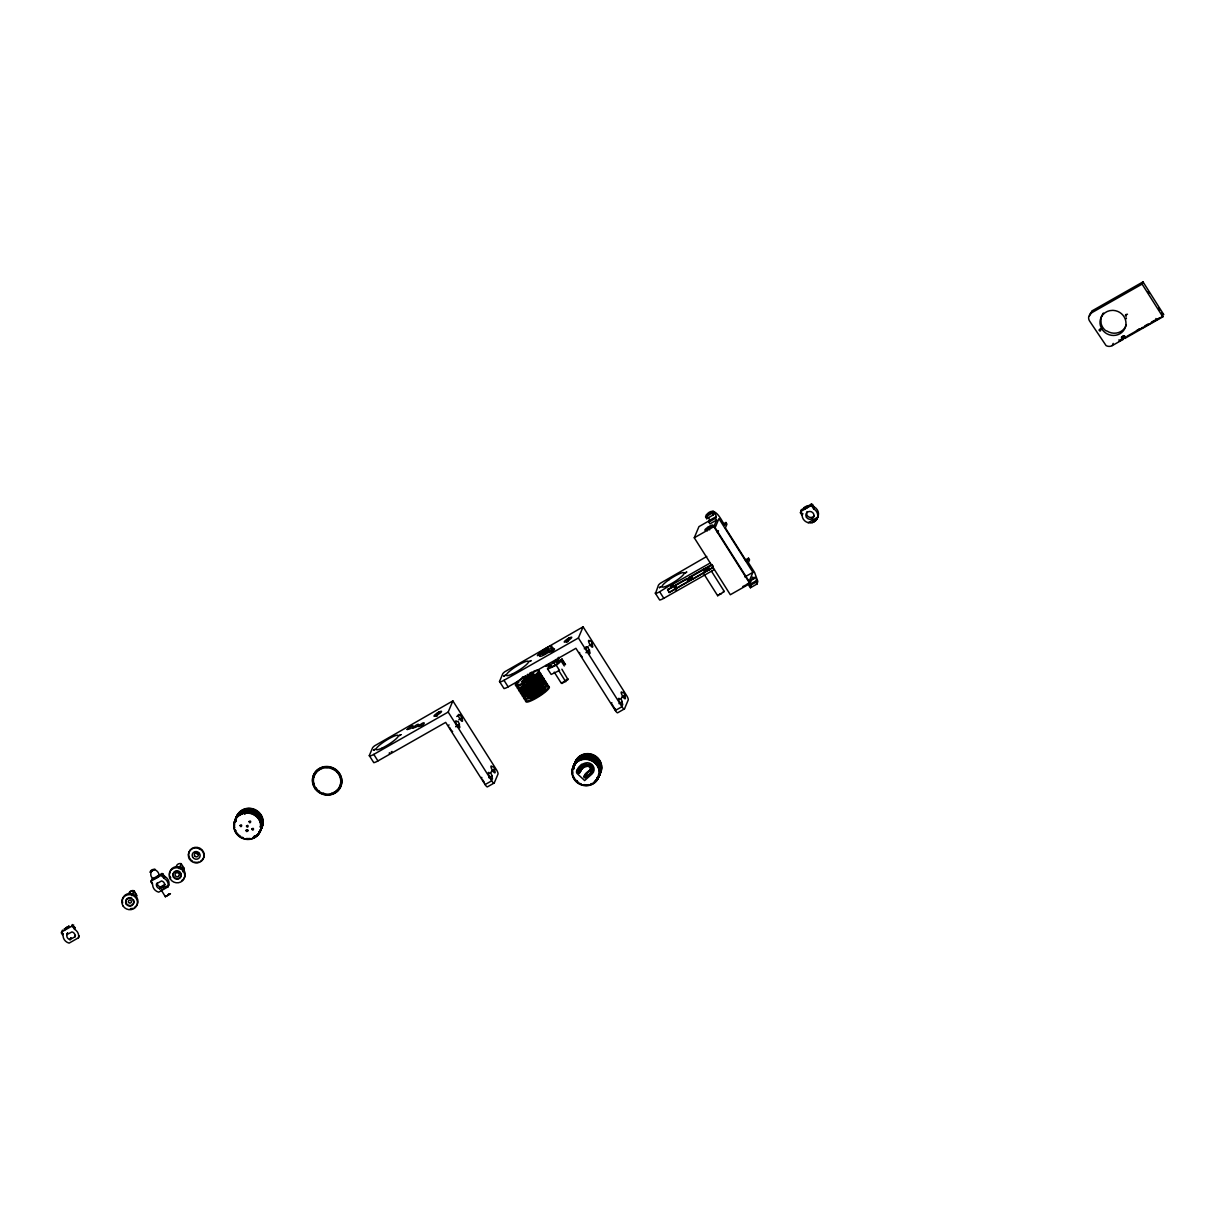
<?xml version="1.0" encoding="UTF-8"?>
<svg xmlns="http://www.w3.org/2000/svg" width="1225" height="1225" viewBox="0 0 1225 1225"><rect width="100%" height="100%" fill="white"/><g stroke="black" fill="none" stroke-linecap="round" stroke-linejoin="round"><path stroke-width="1.5" d="M745.259 560.039L748.521 558.187L749.562 559.825L748.383 562.612L754.6 572.442L757.816 581.354L757.065 583.988L750.435 587.755L749.302 585.979L755.947 582.212C758.198 580.818 754.432 574.372 753.788 578.812L750.481 580.711M260.251 827.043A3.675 3.491 22.8 0 0 260.573 826.339L260.512 823.43A12.801 12.189 22.8 0 0 260.129 821.853M149.94 872.292C152.773 864.651 163.338 874.65 156.892 877.697C150.568 881.816 147.903 870.577 154.932 869.138M154.09 878.846L155.07 877.667M168.269 894.296L170.443 893.699L165.375 896.746L161.241 890.024M165.375 896.746L165.896 895.965M369.292 755.611L369.628 756.085A6.202 1.133 -32.3 0 0 373.778 754.386L448.182 712.062L452.867 700.899L496.401 769.652A3.935 0.98 60.4 0 1 498.008 774.032L494.257 782.974L487.627 786.741A3.935 0.98 60.4 0 1 485.085 784.582L445.686 722.382L377.928 760.939A6.202 1.133 -32.3 0 1 373.763 762.639L369.292 755.611L372.507 747.954A6.202 1.133 -32.3 0 1 374.559 745.841L452.867 700.899M499.509 681.513L499.846 682.003A6.202 1.133 -32.3 0 0 503.996 680.304L578.399 637.98L583.1 626.817L626.633 695.555A3.935 0.98 60.4 0 1 628.241 699.95L624.49 708.877L617.844 712.659A3.935 0.98 60.4 0 1 615.302 710.5L575.918 648.301L508.145 686.857A6.202 1.133 -32.3 0 1 503.996 688.542L499.509 681.513L502.725 673.872A6.202 1.133 -32.3 0 1 504.777 671.759L583.1 626.817M706.764 556.456L660.443 583.207A6.202 1.133 -32.3 0 0 658.392 585.32L655.497 593.451A6.202 1.133 -32.3 0 0 659.663 591.752L672.617 583.743L673.52 586.561L712.292 564.802M586.178 763.742A4.931 4.686 22.8 0 0 585.734 763.91L585.366 764.813C581.247 763.466 575.827 775.854 580.39 771.582A8.988 8.56 22.8 0 1 585.213 766.835L586.484 766.391A3.001 2.848 22.8 0 1 589.577 771.275C575.03 783.342 593.329 776.604 593.252 766.988L587.433 772.301M583.085 765.181A8.988 8.56 22.8 0 0 582.778 765.885L581.936 767.187L580.65 766.299M66.916 934.568L66.9 934.798A4.104 3.905 22.8 0 0 69.948 939.621L75.031 936.727A4.104 3.905 22.8 0 0 71.984 931.903L66.916 934.568L67.681 932.776L67.023 934.491M136.159 896.103A3.644 3.476 22.8 0 0 136.48 895.261L133.816 890.682A4.104 3.905 22.8 0 0 128.931 893.469L129.421 893.53A3.644 3.476 22.8 0 1 133.77 890.973L133.847 891.004M131.825 895.659L133.908 890.728L136.863 895.506A4.104 3.905 22.8 0 1 136.496 896.455M176.262 866.519L176.278 866.427A4.104 3.905 22.8 0 1 181.147 863.656L184.209 868.387L182.801 871.741M184.209 868.479L184.209 868.387A4.104 3.905 22.8 0 1 183.214 870.24M459.436 724.266L458.089 721.326L457.063 721.693A3.935 0.98 60.4 0 0 455.807 722.505A3.935 0.98 60.4 0 0 458.977 727.528A3.935 0.98 60.4 0 0 459.13 724.97L459.436 724.266L456.113 726.149M460.156 714.481L459.758 715.278A3.935 0.98 60.4 0 0 458.502 716.089A3.935 0.98 60.4 0 0 461.672 721.112A3.935 0.98 60.4 0 0 461.84 718.554L460.309 714.512L456.741 716.457M492.083 775.823L490.735 772.883L489.709 773.251A3.935 0.98 60.4 0 0 488.453 774.077A3.935 0.98 60.4 0 0 491.638 779.085A3.935 0.98 60.4 0 0 491.792 776.528L492.083 775.823L488.775 777.707M494.778 769.407L493.43 766.467L492.419 766.835A3.935 0.98 60.4 0 0 491.148 767.646A3.935 0.98 60.4 0 0 494.333 772.669A3.935 0.98 60.4 0 0 494.487 770.112L494.778 769.407L491.47 771.291M587.587 646.907L587.296 647.612A3.935 0.98 60.4 0 0 586.025 648.423A3.935 0.98 60.4 0 0 589.21 653.446A3.935 0.98 60.4 0 0 589.363 650.888L587.847 646.846L584.264 648.791M592.364 643.753L591.001 640.813L589.991 641.196A3.935 0.98 60.4 0 0 588.735 642.007A3.935 0.98 60.4 0 0 591.905 647.014A3.935 0.98 60.4 0 0 592.058 644.472L592.364 643.753L589.041 645.652M622.315 701.741L620.952 698.801L619.942 699.169A3.935 0.98 60.4 0 0 618.686 699.98A3.935 0.98 60.4 0 0 621.856 705.003A3.935 0.98 60.4 0 0 622.009 702.446L622.315 701.741L618.993 703.625M625.01 695.325L623.663 692.385L622.637 692.753A3.935 0.98 60.4 0 0 621.381 693.564A3.935 0.98 60.4 0 0 624.551 698.587A3.935 0.98 60.4 0 0 624.719 696.03L625.01 695.325L621.688 697.209M711.756 564.71L713.195 566.991L713.027 565.981M669.156 592.563L667.778 589.47L669.156 592.563L713.118 567.543L713.241 566.562M181.162 869.107L181.79 869.183M181.744 868.464L181.484 867.928M181.836 867.116L182.157 867.56M561.877 669.202L568.017 679.584L561.969 683.504L561.601 682.524M706.687 518.68L713.317 514.913C714.007 510.595 717.712 516.827 715.477 518.298L716.594 520.074L709.964 523.856L708.831 522.08C711.067 520.594 707.361 514.378 706.687 518.68L705.569 516.904L706.412 514.898C714.696 504.577 720.928 519.507 724.756 525.295L725.92 522.508L726.961 524.147L725.368 527.929L746.928 561.969L748.521 558.187M711.373 571.049L724.297 591.476L717.728 595.763L718.34 594.661M551.679 665.726C548.096 669.478 559.059 663.598 557.436 662.511M816.83 519.17L818.3 515.541A7.886 7.503 22.8 0 0 814.349 507.043L811.593 503.98L801.518 509.677L800.446 512.77L802.099 515.373A7.886 7.503 22.8 0 0 808.163 522.677C813.033 524.086 817.397 520.15 818.3 515.541M79.257 935.992L78.492 937.783L69.105 943.127A7.886 7.503 22.8 0 1 63.057 935.823L61.25 932.746L62.475 930.127M61.709 931.919L71.54 926.33L72.306 924.523M78.492 937.783A7.886 7.503 22.8 0 0 74.541 929.285L72.888 926.682L73.653 924.875M69.948 939.621L70.713 937.814M70.162 939.697L71.05 937.86M74.541 929.285L75.307 927.478M74.71 937.156L75.46 935.349M151.287 880.959L152.053 879.152L162.113 873.471L164.885 876.518A7.886 7.503 22.8 0 1 168.836 885.017L168.07 886.823L158.699 892.168A7.886 7.503 22.8 0 1 152.635 884.863L151.088 881.112L161.118 875.37L164.119 878.325A7.886 7.503 22.8 0 1 168.07 886.823M150.981 882.245L152.053 879.152M161.118 875.37L161.884 873.563M162.481 875.707L163.231 873.915M159.526 888.646A4.104 3.905 22.8 0 1 156.478 883.838L161.562 880.943A4.104 3.905 22.8 0 1 164.609 885.767L159.755 888.737L160.291 886.854A4.104 3.905 22.8 0 1 157.137 883.057M164.119 878.325L164.885 876.518M437.111 713.21L440.127 711.572A4.456 0.812 -32.3 0 1 441.521 711.357L441.23 712.031A4.456 0.812 -32.3 0 1 439.132 713.808L435.38 715.921A4.456 0.812 -32.3 0 1 433.987 716.135L434.278 715.461A4.456 0.812 -32.3 0 1 436.376 713.685L439.453 711.802M436.437 716.12L437.187 715.094M438.688 712.827L437.478 713.639M526.444 694.973L527.47 696.612A8.866 1.608 -32.3 0 0 532.936 694.897A8.866 1.608 -32.3 0 0 540.899 689.43L543.869 686.352L542.752 686.459M566.287 641.609L569.365 639.71A4.456 0.812 -32.3 0 0 571.447 637.949L571.753 637.276A4.456 0.812 -32.3 0 0 570.36 637.49L566.608 639.603A4.456 0.812 -32.3 0 0 564.511 641.379L564.22 641.915A4.456 0.812 -32.3 0 0 565.613 641.839L567.711 641.624L568.63 640.2L566.654 642.038M567.328 639.128L569.671 637.72M568.921 638.746L567.696 639.557M578.277 771.75L580.696 765.931M578.307 772.24L581.676 764.354M578.414 772.47L580.818 766.773M578.583 772.653L580.987 766.972M578.797 772.807L581.615 766.176L583.131 765.058L582.748 765.947M579.042 772.898L581.431 767.202M579.303 772.914L581.691 767.233M581.967 766.482L582.334 765.579M579.548 772.883L582.166 767.095M579.961 772.623L582.595 766.437M583.575 765.487L585.734 763.91M584.463 765.104L584.83 764.216M586.086 766.544L586.852 765.503A3.001 2.848 22.8 0 1 589.96 770.387C579.946 775.731 585.29 781.443 591.246 771.796A4.931 4.686 22.8 0 0 592.732 767.6M584.157 776.39L584.539 775.502M585.473 777.783L587.862 772.087M589.562 771.291L591.277 767.202M593.068 769.775L592.823 770.341A8.866 8.437 22.8 0 1 592.027 772.393M686.796 579.012L687.837 580.65L686.98 578.567L675.373 585.183L676.399 586.821L674.562 588.199L672.617 583.743M667.518 589.975L671.867 587.51L670.963 584.692M753.788 578.812L752.671 577.036L749.914 583.605L730.33 594.737L694.269 537.775L698.954 526.612L710.27 520.181M675.373 585.183L676.215 587.25M705.569 516.904L712.2 513.137L713.042 511.131M710.868 525.494L707.407 527.607A4.777 0.873 -32.3 0 0 705.156 529.506L704.85 530.134A4.777 0.873 -32.3 0 0 706.335 529.996L710.347 527.73A4.777 0.873 -32.3 0 0 712.598 525.831L712.919 525.112A4.777 0.873 -32.3 0 0 711.419 525.341L708.601 527.791M707.989 527.225L709.643 529.843M707.33 530.823L706.886 529.843M703.563 569.135L704.421 571.218L703.563 569.135L688.634 577.633L689.491 579.701L687.837 580.65M689.491 579.701L688.634 577.633M690.288 577.97C693.182 582.212 687.807 577.373 691.941 577.036L692.799 579.103L691.941 577.036M694.269 537.775L713.838 526.643L716.594 520.074M706.075 570.268L705.232 568.186L706.075 570.268L704.421 571.218M706.871 568.538C709.78 572.779 704.406 567.941 708.525 567.588L709.382 569.671L708.525 567.588M752.916 572.351L749.103 581.416L715.109 527.715L718.922 518.665L752.916 572.351L744.831 576.944M749.302 585.979L749.363 582.35M750.435 587.755L751.277 585.749M800.446 512.77L801.518 509.677M802.099 515.373L802.865 513.581M800.767 511.483L810.598 505.879L811.348 504.087M815.651 520.732L817.596 517.363A7.886 7.503 22.8 0 0 813.599 508.834L811.945 506.231L812.696 504.424M813.599 508.834L814.349 507.043M812.206 522.692L812.971 520.885M814.074 521.927L814.824 520.12M1091.521 312.865L1092.455 310.645L1143.017 281.873L1163.75 314.611L1161.729 313.079L1162.816 316.846L1124.856 338.437L1123.294 335.987L1121.641 336.921L1123.202 339.386L1112.239 345.603A6.202 5.911 22.8 0 1 1106.083 345.603L1089.561 320.996A6.202 5.911 22.8 0 1 1088.78 316.479L1091.521 312.865L1142.083 284.108L1143.017 281.873M1112.239 345.603L1113.188 343.383M1123.202 339.386L1121.641 336.921M1124.856 338.437L1123.294 335.987M1127.031 336.262L1140.307 328.713L1138.653 329.647M1141.486 327.795L1142.91 327.412M1155.007 320.766L1156.89 319.266L1155.849 318.531M179.126 868.724L181.239 863.686M163.369 886.41L161.363 887.467L161.715 886.778M547.82 650.965L546.825 651.042M67.865 926.912C62.307 929.239 69.534 926.743 66.38 927.999M719.657 594.339L720.484 593.574M529.95 698.112L540.041 693.58A6.676 1.21 -32.3 0 0 544.574 688.68M522.447 684.086C522.263 689.951 543.15 672.02 536.581 674.837M1101.673 328.897L1100.081 328.882M1127.475 314.212C1123.157 314.167 1126.985 318.347 1126.342 314.81M542.078 651.945C548.142 652.159 552.674 643.232 541.174 652.404M550.668 665.512A7.886 1.424 -32.3 0 0 547.82 669.141L556.211 665.19A7.886 1.424 -32.3 0 0 560.928 660.658L562.229 659.127L555.966 662.005M520.013 689.553L519.936 689.66A13.797 2.496 -32.3 0 0 519.293 691.191L519.354 691.344A13.797 2.496 -32.3 0 0 529.353 687.853A13.797 2.496 -32.3 0 0 541.787 678.573L542.062 678.221A13.797 2.496 -32.3 0 0 542.706 676.705L542.706 676.705A13.797 2.496 -32.3 0 0 540.807 676.399M524.377 696.428L524.285 696.535A13.797 2.496 -32.3 0 0 523.642 698.066L523.718 698.204A13.797 2.496 -32.3 0 0 533.717 694.728A13.797 2.496 -32.3 0 0 546.151 685.449L546.427 685.097A13.797 2.496 -32.3 0 0 547.07 683.581L547.07 683.581A13.797 2.496 -32.3 0 0 544.727 683.382M526.214 698.801L525.938 699.153A13.797 2.496 -32.3 0 0 525.295 700.685L525.372 700.838A13.797 2.496 -32.3 0 0 535.371 697.347A13.797 2.496 -32.3 0 0 547.805 688.067L548.08 687.715A13.797 2.496 -32.3 0 0 548.723 686.199L548.647 686.046A13.797 2.496 -32.3 0 0 545.906 686.138M161.363 887.497L162.925 886.165M581.615 766.176C578.598 766.957 578.001 774.767 580.757 770.678A8.988 8.56 22.8 0 1 585.596 765.931L586.453 765.656M161.516 887.329L163.828 885.951M804.366 508.436C800.415 508.528 812.864 502.939 805.621 507.778C799.113 512.065 812.206 505.512 807.045 506.599M747.786 583.559L746.438 584.616M65.492 928.627L64.098 929.147L69.09 925.993L64.512 929.806L68.799 926.697M544.926 652.282L545.707 651.685M529.277 694.514A8.866 1.608 -32.3 0 0 539.857 687.807L541.496 686.49L542.522 688.128M533.518 676.705L522.447 683.78M1092.455 310.645L1089.714 314.258A6.202 5.911 22.8 0 0 1089.561 315.79M535.233 679.308L537.392 677.838A6.385 1.164 -32.3 0 0 539.766 674.715M519.982 688.527A6.401 1.164 -32.3 0 0 521.1 689.338L524.009 688.067A21.667 3.935 -32.3 0 0 528.343 685.801L529.476 685.173A21.667 3.935 -32.3 0 0 535.172 681.697L538.433 679.477A6.385 1.164 -32.3 0 0 539.643 676.598M805.009 507.808L806.739 506.767M721.479 593.604L719.733 594.462M162.818 886.823L161.914 887.543M540.746 652.665L537.377 655.635L539.812 654.87M546.212 652.864L546.626 652.603M531.145 674.807C509.217 686.475 542.675 668.375 528.756 677.9A8.988 1.638 -32.3 0 1 523.197 680.671L521.314 681.85L529.598 677.793A4.931 0.888 -32.3 0 0 533.886 674.347A4.931 0.888 -32.3 0 0 531.16 674.807M536.734 693.319L537.698 692.737L538.74 694.376M538.51 695.494L539.337 695.004M745.627 585.137L742.763 586.53M713.853 511.514L706.412 514.898M709.535 520.411L716.181 516.628M708.831 522.08L715.477 518.298M722.658 524.361L725.92 522.508M672.265 584.585L710.224 562.979M671.315 585.795L672.969 584.846M667.702 589.547L673.704 586.132M706.84 567.282L711.955 564.526M690.088 578.414L691.757 577.48M706.687 568.982L708.341 568.032M688.021 580.206L689.675 579.272M704.605 570.773L706.258 569.824M669.248 592.333L691.313 579.609M692.891 578.889L713.302 567.114M1121.38 337.472L1124.075 335.941M655.176 592.961L659.647 599.99A6.202 1.133 -32.3 0 0 663.797 598.305L714.374 569.533M1121.794 338.115L1124.489 336.584M1120.844 339.524L1124.902 337.227M1136.509 330.627L1139.832 328.729M1144.808 325.896L1148.116 324.012M1151.439 322.129L1154.762 320.246M1157.839 318.913L1159.493 317.964M1123.478 338.697L1119.129 341.178L1119.099 339.647M1141.731 328.315L1163.092 316.172M165.053 884.389L160.643 886.885L159.755 888.737L160.291 886.854M458.808 719.733L462.131 717.85M165.712 886.808L168.836 885.017M808.163 522.677L817.55 517.348M586.346 652.067L589.654 650.184M455.822 726.854L459.13 724.97M586.04 652.772L589.363 650.888M750.006 584.31L756.637 580.528M491.164 771.995L494.487 770.112M621.397 697.913L624.719 696.03M485.085 784.582L491.715 780.815A3.935 0.98 60.4 0 0 494.257 782.974M615.302 710.5L621.933 706.718A3.935 0.98 60.4 0 0 624.49 708.877M570.008 638.24L568.553 638.317M439.79 712.322L438.32 712.399M436.391 716.212L437.524 715.614M168.315 894.572L169.249 894.342L167.182 895.858M544.941 653.583L543.333 654.196M544.987 653.538L543.257 654.135M157.566 876.089L159.082 875.676M522.034 686.827L522.983 686.429M810.598 505.879L811.945 506.231M71.54 926.33L72.888 926.682M163.063 885.951L163.951 885.966M723.362 591.553L724.297 591.476M542.154 678.757L542.843 678.711A12.801 2.328 -32.3 0 1 531.573 688.588A12.801 2.328 -32.3 0 1 521.375 691.467M567.971 678.818L561.356 683.351L554.251 672.127M63.118 934.537L62.23 932.914L63.088 934.078M166.125 886.931L161.225 890.207M152.558 883.623L151.854 882.582M576.271 780.555L576.072 780.356A13.797 13.123 22.8 0 1 575.474 779.697M801.701 512.831L801.747 513.734M1142.083 284.108L1162.816 316.846M1124.565 335.91L1125.377 337.197M712.2 513.137L713.317 514.913M755.947 582.212L757.065 583.988M713.838 526.643L749.914 583.605M703.717 573.698L717.651 595.702M670.611 585.519L671.867 587.51M659.663 591.752L663.797 598.305M578.399 637.98L621.933 706.718M562.168 659.326L565.521 664.608M561.831 659.249L565.169 664.532M560.928 660.658L564.281 665.956M555.782 659.586L557.804 662.786M556.211 665.19L559.549 670.473L551.173 674.439L547.529 668.881M553.394 662.128L555.43 665.343M558.478 670.152L565.736 681.743M549.168 664.118L551.204 667.319M542.476 685.556L543.517 687.194M536.887 678.206L537.928 679.844M539.857 687.807L540.899 689.43M530.593 679.354L533.564 684.04M539.597 693.84L539.015 691.941A6.676 1.21 -32.3 0 0 539.567 691.589M528.771 678.298L532.737 684.561M529.093 682.402L531.068 685.525M536.81 695.509L535.769 693.871L534.835 694.391L535.861 696.03M527.286 681.284L530.257 685.969M533.916 694.866L534.942 696.504M534.054 696.948L533.013 695.31L532.155 695.723L533.197 697.362M531.344 696.076L532.385 697.714M531.619 698.02L529.889 696.642L530.93 698.281M503.996 680.304L508.145 686.857M448.182 712.062L491.715 780.815M373.778 754.386L377.928 760.939M182.173 867.346L182.035 867.223A2.128 2.021 22.8 0 1 182.096 867.805M526.643 695.065L527.47 696.612M572.917 776.191L573.009 776.451A13.797 13.123 22.8 0 0 573.744 778.043M340.029 776.374L340.32 777.201M599.408 766.1L599.331 765.793A12.801 12.189 22.8 0 0 592.395 757.953M260.833 823.828L260.741 822.878A12.801 12.189 22.8 0 0 260.358 821.301A13.797 13.123 22.8 0 0 243.025 813.308A13.797 13.123 22.8 0 0 234.496 829.34M314.121 786.542A14.777 14.057 22.8 0 1 324.686 766.59A14.777 14.057 22.8 0 1 341.79 782.806A14.777 14.057 22.8 0 1 321.333 793.387M320.506 792.988A14.777 14.057 22.8 0 1 314.565 787.338M339.31 787.246A13.797 13.123 22.8 0 1 338.866 787.981M337.824 789.344A13.797 13.123 22.8 0 1 337.227 789.987M336.599 790.569A13.797 13.123 22.8 0 1 335.926 791.12M334.471 792.085A13.797 13.123 22.8 0 1 333.705 792.483M332.067 793.142A13.797 13.123 22.8 0 1 331.225 793.402M324.135 793.402A13.797 13.123 22.8 0 1 323.278 793.142M319.266 791.105A13.797 13.123 22.8 0 1 318.561 790.554M316.647 788.67A13.797 13.123 22.8 0 1 316.111 787.966M314.121 784.031A13.797 13.123 22.8 0 1 313.891 783.188M313.876 777.186A13.797 13.123 22.8 0 1 314.105 776.359M314.733 774.767A13.797 13.123 22.8 0 1 315.575 773.266M316.065 772.562A13.797 13.123 22.8 0 1 316.617 771.903M317.198 771.26A13.797 13.123 22.8 0 1 317.842 770.678M318.515 770.127A13.797 13.123 22.8 0 1 319.22 769.622M320.736 768.764A13.797 13.123 22.8 0 1 321.547 768.397M325.85 767.417A13.797 13.123 22.8 0 1 327.642 767.432M331.163 768.106A13.797 13.123 22.8 0 1 332.848 768.764M333.644 769.178A13.797 13.123 22.8 0 1 335.175 770.127M337.197 771.903A13.797 13.123 22.8 0 1 337.778 772.577M338.835 774.016A13.797 13.123 22.8 0 1 339.279 774.782M340.336 784.888A13.797 13.123 22.8 0 1 340.045 785.684M1126.372 324.717A13.077 12.449 22.8 0 1 1107.109 331.102L1105.547 330.536A13.077 12.449 22.8 0 1 1101.122 323.538L1101.015 321.501A13.077 12.449 22.8 0 1 1102.469 314.396M1102.898 313.707A13.077 12.449 22.8 0 1 1103.373 313.033M1126.188 317.872A13.077 12.449 22.8 0 1 1126.403 318.668M814.273 515.541A4.104 3.905 22.8 0 1 808.76 516.965A4.104 3.905 22.8 0 1 807.076 511.606M676.445 589.684A13.077 2.373 -32.3 0 1 675.71 590.098M576.133 762.7A12.801 12.189 22.8 0 1 576.592 762.042M577.097 761.429A12.801 12.189 22.8 0 1 577.633 760.832M578.231 760.281A12.801 12.189 22.8 0 1 578.858 759.776M580.206 758.888A12.801 12.189 22.8 0 1 580.926 758.505M583.222 757.663A12.801 12.189 22.8 0 1 584.846 757.356M587.326 757.264A12.801 12.189 22.8 0 1 589.792 757.663M592.165 758.52A12.801 12.189 22.8 0 1 592.915 758.888M593.635 759.316A12.801 12.189 22.8 0 1 594.982 760.296M597.264 762.716A12.801 12.189 22.8 0 1 598.137 764.094M598.504 764.829A12.801 12.189 22.8 0 1 599.102 766.36M575 765.013A12.801 12.189 22.8 0 1 575.26 764.262M575.949 762.823A12.801 12.189 22.8 0 1 576.362 762.134M576.822 761.491A12.801 12.189 22.8 0 1 577.327 760.863M577.878 760.281A12.801 12.189 22.8 0 1 579.088 759.224M579.747 758.75A12.801 12.189 22.8 0 1 581.155 757.953M581.906 757.617A12.801 12.189 22.8 0 1 585.075 756.79M587.556 756.713A12.801 12.189 22.8 0 1 591.629 757.617M597.402 778.595A13.797 13.123 22.8 0 0 599.898 766.452L599.607 765.61A13.797 13.123 22.8 0 0 596.774 761.154L596.131 760.511A13.797 13.123 22.8 0 0 573.116 768.994M574.893 765.15A12.801 12.189 22.8 0 1 575.199 764.415M575.566 763.711A12.801 12.189 22.8 0 1 576.439 762.379M577.496 761.169A12.801 12.189 22.8 0 1 580.053 759.224M580.772 758.842A12.801 12.189 22.8 0 1 583.881 757.816M584.692 757.678A12.801 12.189 22.8 0 1 588.015 757.693M588.842 757.816A12.801 12.189 22.8 0 1 594.186 760.128M594.845 760.633A12.801 12.189 22.8 0 1 595.472 761.184M596.054 761.766A12.801 12.189 22.8 0 1 596.606 762.394M597.111 763.037A12.801 12.189 22.8 0 1 599.178 767.478M598.979 773.817A12.801 12.189 22.8 0 1 598.397 775.303M598.581 776.88A13.797 13.123 22.8 0 0 600.036 766.115L599.745 765.288A13.797 13.123 22.8 0 0 596.912 760.817L596.284 760.174A13.797 13.123 22.8 0 0 573.254 768.657M598.091 777.584A13.797 13.123 22.8 0 1 596.958 778.886M596.315 779.468A13.797 13.123 22.8 0 1 595.641 780.019M574.433 765.12A13.797 13.123 22.8 0 1 592.441 754.478A13.797 13.123 22.8 0 1 599.714 774.2M599.209 774.904A13.797 13.123 22.8 0 1 598.673 775.578M574.173 765.15A13.797 13.123 22.8 0 1 592.058 755.366A13.797 13.123 22.8 0 1 599.775 774.353M599.331 775.088A13.797 13.123 22.8 0 1 598.29 776.466M597.708 777.094A13.797 13.123 22.8 0 1 597.065 777.691M598.152 776.803A13.797 13.123 22.8 0 0 600.648 764.66L600.357 763.833A13.797 13.123 22.8 0 0 597.524 759.362L596.881 758.734A13.797 13.123 22.8 0 0 574.203 764.645M597.555 777.431A13.797 13.123 22.8 0 1 596.927 778.028M573.928 768.933A13.797 13.123 22.8 0 1 573.913 766.345M595.901 759.714A6.385 6.079 22.8 0 1 596.606 760.158M597.249 760.679A6.385 6.079 22.8 0 1 597.831 761.292M598.305 761.95A6.385 6.079 22.8 0 1 598.994 763.435M598.458 776.696A13.797 13.123 22.8 0 0 600.403 765.212L600.112 764.385A13.797 13.123 22.8 0 0 597.295 759.913L596.652 759.286A13.797 13.123 22.8 0 0 573.637 768.626M597.923 777.354A13.797 13.123 22.8 0 1 597.325 777.997M598.474 763.236A6.385 6.079 22.8 0 1 598.765 763.987M597.188 778.319A13.797 13.123 22.8 0 0 600.265 765.548L599.974 764.722A13.797 13.123 22.8 0 0 597.142 760.25L596.514 759.622A13.797 13.123 22.8 0 0 574.066 764.706M573.484 768.963A13.797 13.123 22.8 0 1 573.836 765.533M574.403 764.599A13.797 13.123 22.8 0 1 593.543 755.32A13.797 13.123 22.8 0 1 598.52 775.915M575.75 763.588A12.801 12.189 22.8 0 1 576.209 762.93M576.715 762.317A12.801 12.189 22.8 0 1 579.823 759.776M582.059 758.78A12.801 12.189 22.8 0 1 583.651 758.367M588.612 758.382A12.801 12.189 22.8 0 1 590.22 758.796M592.532 759.791A12.801 12.189 22.8 0 1 593.252 760.204M597.341 764.278A12.801 12.189 22.8 0 1 597.769 764.997M598.458 766.482A12.801 12.189 22.8 0 1 598.719 767.248M598.948 773.603A12.801 12.189 22.8 0 1 598.474 775.119M597.172 779.146A13.797 13.123 22.8 0 0 599.653 767.003L599.362 766.176A13.797 13.123 22.8 0 0 596.544 761.705L595.901 761.077A13.797 13.123 22.8 0 0 572.933 768.688M596.575 779.774A13.797 13.123 22.8 0 1 595.947 780.371M595.273 780.922A13.797 13.123 22.8 0 1 594.569 781.428M594.416 781.749A13.797 13.123 22.8 0 0 599.515 767.34L599.224 766.513A13.797 13.123 22.8 0 0 596.391 762.042L595.763 761.414A13.797 13.123 22.8 0 0 572.795 769.024M597.341 779.376A13.797 13.123 22.8 0 0 599.285 767.891L598.994 767.064A13.797 13.123 22.8 0 0 596.162 762.593L595.534 761.965A13.797 13.123 22.8 0 0 572.688 773.036M596.789 780.034A13.797 13.123 22.8 0 1 594.891 781.81M594.186 782.316A13.797 13.123 22.8 0 1 593.436 782.775M591.859 783.541A13.797 13.123 22.8 0 1 591.032 783.832M577.526 781.244A13.797 13.123 22.8 0 1 576.853 780.662M593.298 783.112A13.797 13.123 22.8 0 0 599.147 768.228L598.857 767.401A13.797 13.123 22.8 0 0 596.024 762.93L595.381 762.302A13.797 13.123 22.8 0 0 572.718 774.215M592.532 783.51A13.797 13.123 22.8 0 1 590.894 784.168M589.179 784.628A13.797 13.123 22.8 0 1 583.85 784.612M581.247 783.862A13.797 13.123 22.8 0 1 580.42 783.51M578.843 782.637A13.797 13.123 22.8 0 1 578.093 782.132M577.388 781.581A13.797 13.123 22.8 0 1 576.715 780.999M574.938 778.993A13.797 13.123 22.8 0 1 574.433 778.258M573.989 777.492A13.797 13.123 22.8 0 1 573.239 775.884M589.47 763.803A4.931 4.686 22.8 0 1 589.914 763.987M591.476 765.104A4.931 4.686 22.8 0 1 592.288 766.268M581.86 784.72A13.797 13.123 22.8 0 0 598.903 768.795L598.612 767.968A13.797 13.123 22.8 0 0 595.779 763.497L595.151 762.853A13.797 13.123 22.8 0 0 572.718 775.624M581.018 784.429A13.797 13.123 22.8 0 1 576.47 781.55L575.842 780.922A13.797 13.123 22.8 0 1 574.203 778.809M585.366 764.813A4.931 4.686 22.8 0 1 590.894 772.669M714.925 525.77A6.37 1.148 -32.3 0 1 714.895 526.827M717.345 530.793A6.37 1.148 -32.3 0 1 717.283 532.477M169.586 874.16A7.886 7.503 22.8 0 1 181.086 867.622A7.886 7.503 22.8 0 1 181.56 880.698M170.78 877.927A7.886 7.503 22.8 0 1 169.938 876.105M179.095 871.312A4.104 3.905 22.8 0 1 179.631 877.942A4.104 3.905 22.8 0 1 173.2 875.4A4.104 3.905 22.8 0 1 178.1 870.914M392.015 751.446A13.077 2.373 -32.3 0 1 391.28 751.89M389.826 752.732A13.077 2.373 -32.3 0 1 389.121 753.13M452.622 731.463A3.935 0.98 60.4 0 1 451.688 730.682M451.137 730.008A3.935 0.98 60.4 0 1 449.621 727.405M448.932 725.2A3.935 0.98 60.4 0 1 448.993 724.802M484.334 782.239A3.935 0.98 60.4 0 1 482.727 779.866M481.915 778.105A3.935 0.98 60.4 0 1 481.685 777.354M192.677 861.359A7.886 7.503 22.8 0 1 190.227 849.951A7.886 7.503 22.8 0 1 202.217 849.997A7.886 7.503 22.8 0 1 200.502 861.389M198.649 862.14A7.886 7.503 22.8 0 1 194.591 862.124M198.894 848.649A3.782 3.598 22.8 0 1 200.15 849.446M199.062 853.396A2.052 1.945 22.8 0 1 195.541 851.987M556.824 662.097A2.955 2.404 42.8 0 1 559.228 661.378M556.962 662.021A2.955 2.404 42.8 0 1 559.182 660.979M122.653 903.009A7.886 7.503 22.8 0 1 127.201 893.944A7.886 7.503 22.8 0 1 137.108 897.864A7.886 7.503 22.8 0 1 134.275 907.603M132.423 908.353A7.886 7.503 22.8 0 1 130.401 908.613M133.357 899.655A4.104 3.905 22.8 0 1 132.346 904.831A4.104 3.905 22.8 0 1 126.879 904.142A4.104 3.905 22.8 0 1 126.925 898.828M127.737 898.201A4.104 3.905 22.8 0 1 131.81 898.216M558.171 657.519A7.886 1.424 -32.3 0 1 553.532 662.863A7.886 1.424 -32.3 0 1 545.952 665.405M541.863 677.578A12.801 2.328 -32.3 0 1 538.632 681.284M538.097 681.728A12.801 2.328 -32.3 0 1 520.656 691.053M521.176 692.906A13.797 2.496 -32.3 0 0 520.947 693.809L521.023 693.962A13.797 2.496 -32.3 0 0 531.022 690.471A13.797 2.496 -32.3 0 0 543.456 681.192L543.732 680.84A13.797 2.496 -32.3 0 0 544.375 679.324L544.298 679.171A13.797 2.496 -32.3 0 0 543.226 678.895M543.364 679.584A12.801 2.328 -32.3 0 1 536.06 687.103A12.801 2.328 -32.3 0 1 522.845 693.687M522.554 693.687A12.801 2.328 -32.3 0 1 522.11 693.626M520.732 691.62A13.797 2.496 -32.3 0 0 520.334 692.829L520.395 692.967A13.797 2.496 -32.3 0 0 530.394 689.491A13.797 2.496 -32.3 0 0 542.828 680.212L543.104 679.86A13.797 2.496 -32.3 0 0 543.747 678.344L543.686 678.191A13.797 2.496 -32.3 0 0 542.246 677.961M535.953 670.427A13.797 2.496 -32.3 0 1 534.314 675.649A13.797 2.496 -32.3 0 1 517.532 685.204A13.797 2.496 -32.3 0 1 520.64 679.14M521.299 678.65A13.797 2.496 -32.3 0 1 521.972 678.145M522.677 677.639A13.797 2.496 -32.3 0 1 524.132 676.644M524.882 676.154A13.797 2.496 -32.3 0 1 525.647 675.664M527.179 674.715A13.797 2.496 -32.3 0 1 527.944 674.255M529.46 673.398A13.797 2.496 -32.3 0 1 530.211 672.984M530.93 672.602A13.797 2.496 -32.3 0 1 532.354 671.897M533.671 671.3A13.797 2.496 -32.3 0 1 535.432 670.596M538.541 672.801A13.797 2.496 -32.3 0 1 529.368 682.892A13.797 2.496 -32.3 0 1 518.252 685.342M533.013 680.794A21.667 3.935 -32.3 0 1 530.716 682.202M529.583 682.876A21.667 3.935 -32.3 0 1 528.434 683.535M517.731 687.929A13.797 2.496 -32.3 0 0 517.639 688.572L517.7 688.71A13.797 2.496 -32.3 0 0 527.699 685.234A13.797 2.496 -32.3 0 0 540.133 675.955L540.409 675.603A13.797 2.496 -32.3 0 0 541.052 674.087L540.991 673.934A13.797 2.496 -32.3 0 0 539.551 673.704M519.599 687.837A6.401 1.164 -32.3 0 1 518.543 687.822M519.905 687.96A13.797 2.496 -32.3 0 0 519.584 688.327L519.308 688.68A13.797 2.496 -32.3 0 0 518.665 690.211L518.742 690.349A13.797 2.496 -32.3 0 0 528.741 686.873A13.797 2.496 -32.3 0 0 541.174 677.593L541.45 677.241A13.797 2.496 -32.3 0 0 542.093 675.725L542.093 675.725A13.797 2.496 -32.3 0 0 539.75 675.526M538.25 671.04A13.797 2.496 -32.3 0 1 528.725 681.008A13.797 2.496 -32.3 0 1 516.383 684.744M516.889 684.071A13.797 2.496 -32.3 0 1 517.578 683.32M517.991 682.907A13.797 2.496 -32.3 0 1 518.941 682.034M543.18 681.131A12.801 2.328 -32.3 0 1 535.371 689.889A12.801 2.328 -32.3 0 1 523.029 694.085M522.631 693.917A13.797 2.496 -32.3 0 0 521.988 695.448L522.049 695.586A13.797 2.496 -32.3 0 0 532.048 692.11A13.797 2.496 -32.3 0 0 544.482 682.83L544.757 682.478A13.797 2.496 -32.3 0 0 545.401 680.962L545.339 680.809A13.797 2.496 -32.3 0 0 543.073 680.763M523.014 695.218A13.797 2.496 -32.3 0 0 522.6 696.428L522.677 696.581A13.797 2.496 -32.3 0 0 532.676 693.09A13.797 2.496 -32.3 0 0 545.11 683.81L545.385 683.458A13.797 2.496 -32.3 0 0 546.028 681.942L545.952 681.789A13.797 2.496 -32.3 0 0 543.686 681.743M524.882 695.815A13.797 2.496 -32.3 0 1 525.663 695.019M524.913 697.515A13.797 2.496 -32.3 0 0 524.269 699.046L524.331 699.199A13.797 2.496 -32.3 0 0 534.33 695.708A13.797 2.496 -32.3 0 0 546.763 686.429L547.039 686.077A13.797 2.496 -32.3 0 0 547.682 684.561L547.682 684.561A13.797 2.496 -32.3 0 0 546.182 684.178M544.359 687.347A6.676 1.21 -32.3 0 1 544.206 687.715M544.053 687.945A6.676 1.21 -32.3 0 1 543.272 688.772M542.92 689.093A6.676 1.21 -32.3 0 1 540.638 690.869M544.237 686.75A13.797 2.496 -32.3 0 1 544.834 686.521M543.073 689.17A6.676 1.21 -32.3 0 1 543.517 689.001M544.145 691.467A4.931 0.888 -32.3 0 1 543.18 692.385M542.874 692.646A4.931 0.888 -32.3 0 1 542.17 693.182M526.153 700.761A13.797 2.496 -32.3 0 0 525.923 701.665L525.984 701.818A13.797 2.496 -32.3 0 0 535.999 698.327A13.797 2.496 -32.3 0 0 548.433 689.047L548.708 688.71A13.797 2.496 -32.3 0 0 549.351 687.179L549.275 687.026A13.797 2.496 -32.3 0 0 548.203 686.75M545.86 690.333A6.676 1.21 -32.3 0 1 545.707 690.563M544.926 691.39A6.676 1.21 -32.3 0 1 540.669 694.56M539.352 695.356A12.663 2.297 -32.3 0 1 537.438 696.489M535.57 697.484A12.663 2.297 -32.3 0 1 534.682 697.928M533.824 698.342A12.663 2.297 -32.3 0 1 532.247 699.016M234.863 821.041A13.797 13.123 22.8 0 1 253.82 812.619A13.797 13.123 22.8 0 1 259.348 832.525M258.215 833.827A13.797 13.123 22.8 0 1 257.587 834.424M255.458 835.925A13.797 13.123 22.8 0 1 253.881 836.69M234.572 825.328A13.797 13.123 22.8 0 1 234.572 822.741M234.833 821.546A13.797 13.123 22.8 0 1 252.718 811.762A13.797 13.123 22.8 0 1 260.435 830.749M259.991 831.484A13.797 13.123 22.8 0 1 258.95 832.862M258.353 833.49A13.797 13.123 22.8 0 1 257.725 834.087M257.051 834.638A13.797 13.123 22.8 0 1 256.347 835.144M254.815 836.001A13.797 13.123 22.8 0 1 254.019 836.353M246.072 813.063A13.797 13.123 22.8 0 0 236.333 833.597A13.797 13.123 22.8 0 0 259.93 832.112A13.797 13.123 22.8 0 0 246.072 813.063A22.188 21.101 22.8 0 0 244.678 814.288M260.282 821.408A13.797 13.123 22.8 0 1 253.269 838.145M252.442 838.451A13.797 13.123 22.8 0 1 243.637 838.451M242.795 838.145A13.797 13.123 22.8 0 1 241.157 837.379M240.391 836.92A13.797 13.123 22.8 0 1 234.787 830.167M235.399 821.47A13.797 13.123 22.8 0 1 253.468 809.97A13.797 13.123 22.8 0 1 260.236 830.412M259.7 831.071A13.797 13.123 22.8 0 1 259.103 831.714M235.062 820.995A13.797 13.123 22.8 0 1 254.203 811.716A13.797 13.123 22.8 0 1 259.179 832.311M235.093 821.516A13.797 13.123 22.8 0 1 253.085 810.873A13.797 13.123 22.8 0 1 260.358 830.596M259.868 831.3A13.797 13.123 22.8 0 1 259.317 831.974M241.463 813.829A12.801 12.189 22.8 0 1 242.933 813.124M244.479 812.604A12.801 12.189 22.8 0 1 255.581 814.732M256.867 815.789A12.801 12.189 22.8 0 1 259.777 819.785M248.308 830.29A9.8 9.325 22.8 0 1 247.19 830.213M240.023 815.421A9.8 9.325 22.8 0 1 240.697 814.579M260.665 826.14A3.675 3.491 22.8 0 1 260.251 826.814M248.078 830.841A9.8 9.325 22.8 0 1 246.96 830.764M253.942 814.395A12.801 12.189 22.8 0 1 255.351 815.283M257.771 817.565A12.801 12.189 22.8 0 1 259.532 820.337M234.71 821.102A13.797 13.123 22.8 0 1 257.158 816.018A13.797 13.123 22.8 0 1 252.672 837.885M250.084 838.482A13.797 13.123 22.8 0 1 246.516 838.482M243.025 837.578A13.797 13.123 22.8 0 1 242.198 837.226M240.621 836.353A13.797 13.123 22.8 0 1 239.87 835.848M239.166 835.297A13.797 13.123 22.8 0 1 236.716 832.709M235.767 831.208A13.797 13.123 22.8 0 1 235.016 829.616M234.496 827.932A13.797 13.123 22.8 0 1 234.48 821.929M234.633 827.595A13.797 13.123 22.8 0 1 250.604 812.144A13.797 13.123 22.8 0 1 259.118 833.092M258.567 833.75A13.797 13.123 22.8 0 1 257.985 834.393M257.342 834.975A13.797 13.123 22.8 0 1 256.668 835.527M255.964 836.032A13.797 13.123 22.8 0 1 254.448 836.889M253.636 837.257A13.797 13.123 22.8 0 1 252.809 837.563M235.904 830.872A13.797 13.123 22.8 0 1 235.506 830.091M235.323 820.949A13.797 13.123 22.8 0 1 253.743 810.475A13.797 13.123 22.8 0 1 260.098 830.749M259.562 831.408A13.797 13.123 22.8 0 1 258.965 832.035M235.644 821.791A13.797 13.123 22.8 0 1 253.269 809.266A13.797 13.123 22.8 0 1 260.481 829.846M235.95 818.867A13.797 13.123 22.8 0 1 255.091 809.603A13.797 13.123 22.8 0 1 260.067 830.183M235.782 821.454A13.797 13.123 22.8 0 1 235.843 819.724M551.618 647.765A7.886 1.424 -32.3 0 1 547.897 652.665A7.886 1.424 -32.3 0 1 539.612 655.788M522.968 676.904A13.077 2.373 -32.3 0 1 522.233 677.364M582.411 657.09A3.935 0.98 60.4 0 1 580.818 655.115M579.838 653.323A3.935 0.98 60.4 0 1 579.486 652.466M615.501 708.938A3.935 0.98 60.4 0 1 615.072 708.663M614.567 708.157A3.935 0.98 60.4 0 1 612.485 704.88M611.903 703.272A3.935 0.98 60.4 0 1 611.811 702.675M373.564 750.267L375.126 749.317L373.564 750.267M399.365 735.582L400.927 734.648L399.365 735.582M503.781 676.185L505.358 675.235L503.781 676.185M529.583 661.5L531.16 660.566L529.644 661.423M659.448 587.632L661.01 586.683L659.448 587.632M685.234 572.948L686.812 572.014L685.296 572.871M240.069 825.497C241.386 829.141 242.917 822.924 240.069 825.497M245.919 830.428C247.251 834.072 248.782 827.84 245.919 830.428M246.485 826.018C247.817 829.662 249.349 823.43 246.485 826.018M251.906 828.973C253.223 832.617 254.754 826.4 251.906 828.973M1099.208 330.015C1100.448 333.445 1101.872 327.611 1099.208 330.015M73.668 926.422L74.602 927.999L73.714 926.376M163.17 875.324L164.257 877.177L163.323 875.293M812.726 505.971L813.66 507.548L812.772 505.925M1148.024 291.642L1148.973 293.25L1148.024 291.642M1158.636 308.394L1159.585 310.002L1158.636 308.394M151.119 871.465L153.783 869.888L151.119 871.465M562.612 662.051L563.668 663.46L562.612 662.051M407.159 729.503C415.137 728.37 415.306 721.663 407.159 729.503M412.702 728.002C420.65 726.884 420.726 720.239 412.702 728.002M418.246 726.502C426.178 725.384 426.269 718.738 418.246 726.502M548.478 652.404C556.441 651.287 556.594 644.564 548.478 652.404M249.088 821.516C249.823 825.298 252.319 819.403 249.088 821.516M576.975 770.219L576.562 771.367A2.741 2.603 22.8 0 0 576.96 773.343L584.631 780.57L592.073 773.924A6.676 6.355 22.8 0 0 585.183 763.053L583.774 763.558A12.663 12.051 22.8 0 0 576.975 770.219M1101.535 316.632L1101.152 317.352A13.077 12.449 22.8 0 0 1109.253 334.792A13.077 12.449 22.8 0 0 1125.821 325.375A13.077 12.449 22.8 0 0 1113.402 310.4L1112.545 310.369A13.077 12.449 22.8 0 0 1101.535 316.632M668.972 579.762L668.299 580.237A13.077 2.373 -32.3 0 0 663.812 587.005A13.077 2.373 -32.3 0 0 680.38 577.572A13.077 2.373 -32.3 0 0 680.549 573.285L679.982 573.499A13.077 2.373 -32.3 0 0 668.972 579.762M178.467 876.365L177.992 876.625A2.128 2.021 22.8 0 1 175.068 874.558A2.128 2.021 22.8 0 1 178.146 872.935A2.128 2.021 22.8 0 1 178.467 876.365M595.641 763.818L595.013 763.19A13.797 13.123 22.8 0 0 572.58 775.961L572.871 776.788A13.797 13.123 22.8 0 0 575.704 781.259L576.332 781.887A13.797 13.123 22.8 0 0 598.765 769.132L598.474 768.289A13.797 13.123 22.8 0 0 595.641 763.818M337.059 772.24L336.416 771.612A13.797 13.123 22.8 0 0 313.983 784.368L314.274 785.194A13.797 13.123 22.8 0 0 317.107 789.666L317.734 790.309A13.797 13.123 22.8 0 0 340.167 777.538L339.876 776.711A13.797 13.123 22.8 0 0 337.059 772.24M315.269 788.946A14.777 14.057 22.8 0 0 340.519 787.093A14.777 14.057 22.8 0 0 325.452 766.819A14.777 14.057 22.8 0 0 315.269 788.946M806.463 517.333A4.104 3.905 22.8 0 0 813.507 517.348A4.104 3.905 22.8 0 0 809.771 511.438A4.104 3.905 22.8 0 0 806.463 517.333M173.491 877.238A4.104 3.905 22.8 0 0 180.534 877.238A4.104 3.905 22.8 0 0 176.798 871.342A4.104 3.905 22.8 0 0 173.491 877.238M170.306 879.045A7.886 7.503 22.8 0 0 183.857 879.06A7.886 7.503 22.8 0 0 176.676 867.713A7.886 7.503 22.8 0 0 170.306 879.045M382.231 748A13.077 2.373 -32.3 0 0 398.355 735.612A13.077 2.373 -32.3 0 0 381.159 743.82A13.077 2.373 -32.3 0 0 382.231 748M189.492 859.138A7.886 7.503 22.8 0 0 203.044 859.2A7.886 7.503 22.8 0 0 195.908 847.838A7.886 7.503 22.8 0 0 189.492 859.138M192.754 857.301A4.012 3.828 22.8 0 0 199.66 857.332A4.012 3.828 22.8 0 0 196.015 851.543A4.012 3.828 22.8 0 0 192.754 857.301M194.622 855.862A2.052 1.945 22.8 0 0 198.144 855.877A2.052 1.945 22.8 0 0 196.291 852.922A2.052 1.945 22.8 0 0 194.622 855.862M126.221 904.127A4.104 3.905 22.8 0 0 133.249 904.142A4.104 3.905 22.8 0 0 129.528 898.247A4.104 3.905 22.8 0 0 126.221 904.127M128.579 902.366A1.577 1.501 22.8 0 0 131.274 902.366A1.577 1.501 22.8 0 0 129.85 900.099A1.577 1.501 22.8 0 0 128.579 902.366M123.036 905.949A7.886 7.503 22.8 0 0 136.572 905.949A7.886 7.503 22.8 0 0 129.391 894.618A7.886 7.503 22.8 0 0 123.036 905.949M541.067 654.211A7.886 1.424 -32.3 0 0 551.847 646.616A7.886 1.424 -32.3 0 0 542.736 650.322A7.886 1.424 -32.3 0 0 541.067 654.211M512.448 673.918A13.077 2.373 -32.3 0 0 528.572 661.531A13.077 2.373 -32.3 0 0 511.376 669.738A13.077 2.373 -32.3 0 0 512.448 673.918"/></g></svg>
